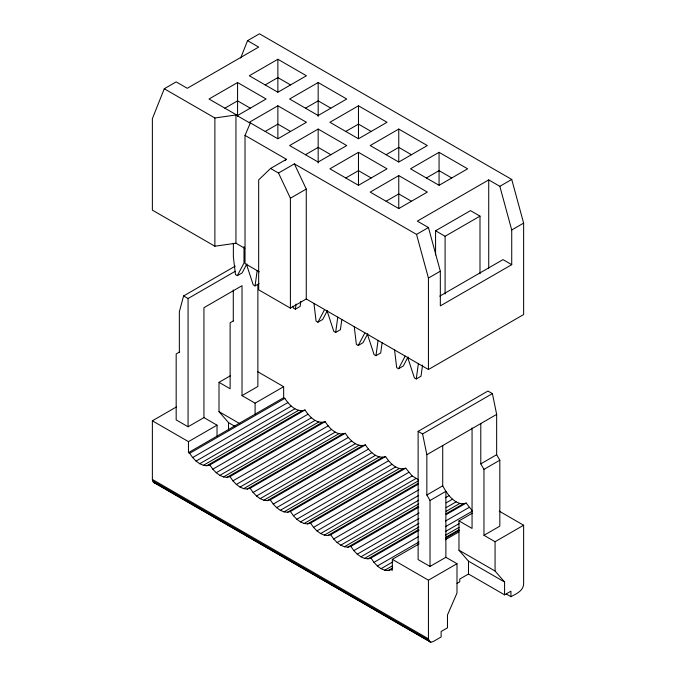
<?xml version="1.0" encoding="UTF-8"?>
<svg xmlns="http://www.w3.org/2000/svg" width="676" height="676" viewBox="0 0 676 676"><rect width="100%" height="100%" fill="white"/><g stroke="black" fill="none" stroke-linecap="round" stroke-linejoin="round"><path stroke-width="1.01" d="M246.537 264.493L253.196 284.824L255.063 285.906L257.167 270.628M292.86 306.152L293.494 308.095L295.361 309.169L296.063 304.082M300.82 301.327L300.119 306.422L295.361 309.169M327.133 311.028L333.792 331.358L335.659 332.44L337.763 317.162M341.819 319.503L340.417 329.685L335.659 332.44M367.431 334.29L374.09 354.621L375.957 355.703L378.061 340.434M382.117 342.774L380.715 352.957L375.957 355.703M407.729 357.562L414.388 377.892L416.255 378.966L418.36 363.696M422.559 365.023L421.013 376.219L416.255 378.966M235.273 266.107L183.593 295.944L179.343 311.805L179.343 352.111M240.656 58.051L247.56 40.67L258.671 47.083L187.277 88.302L176.166 81.889L164.268 88.759L152.37 118.689L152.37 210.135L214.883 246.216L235.949 243.216L244.873 248.371M259.339 271.887L245.025 263.623L245.025 135.386L250.23 123.218L235.949 114.979L214.883 117.979L164.268 88.759M233.364 243.284L233.364 256.888L235.476 274.591L237.335 275.673L243.994 263.032L243.994 246.681M246.858 263.894L242.101 272.927L237.335 275.673M313.96 303.423L316.072 321.125L317.931 322.207L324.59 309.557M327.454 310.428L322.697 319.461L317.931 322.207M354.266 326.685L356.37 344.397L358.238 345.47L364.888 332.829M367.752 333.69L362.995 342.724L358.238 345.47M394.564 349.957L396.668 367.659L398.536 368.733L405.186 356.091M408.05 356.953L403.293 365.986L398.536 368.733M245.025 135.386L286.438 159.291L270.569 168.451L258.671 179.9L258.671 289.818L290.401 308.138L306.27 298.978L428.432 369.51L523.63 314.551L523.63 223.114L511.732 179.444L259.466 33.8L247.56 40.67M284.951 160.719L286.438 159.291M237.572 82.531L209.011 99.017L237.572 115.511L266.133 99.017L237.572 82.531L237.572 116.407M277.87 59.268L249.309 75.754L277.87 92.24L306.431 75.754L277.87 59.268L277.87 92.105M224.88 108.177L237.572 100.851L250.264 108.177M265.178 84.914L277.87 77.588L290.562 84.914M277.87 105.794L249.309 122.288L277.87 138.774L306.431 122.288L277.87 105.794L277.87 138.639M318.168 82.531L289.607 99.017L318.168 115.511L346.729 99.017L318.168 82.531L318.168 116.407M265.178 131.448L277.87 124.122L290.562 131.448M305.476 108.177L318.168 100.851L330.86 108.177M318.168 129.065L289.607 145.551L318.168 162.037L346.729 145.551L318.168 129.065L318.168 162.941M358.466 105.794L329.905 122.288L358.466 138.774L387.027 122.288L358.466 105.794L358.466 138.639M305.476 154.711L318.168 147.385L330.86 154.711M345.774 131.448L358.466 124.122L371.158 131.448M270.569 168.451L278.504 173.031L294.373 163.871L416.534 234.403L428.432 278.073L428.432 369.51M358.466 152.328L329.905 168.814L358.466 185.309L387.027 168.814L358.466 152.328L358.466 185.165M398.764 129.065L370.203 145.551L398.764 162.037L427.325 145.551L398.764 129.065L398.764 161.902M290.401 308.138L290.401 198.22L306.27 189.06L294.373 163.871M345.774 177.974L358.466 170.648L371.158 177.974M386.072 154.711L398.764 147.385L411.456 154.711M398.764 175.599L370.203 192.085L398.764 208.571L427.325 192.085L398.764 175.599L398.764 208.436M439.062 152.328L410.501 168.814L439.062 185.309L467.623 168.814L439.062 152.328L439.062 185.165M183.593 295.944L188.072 298.522L235.214 271.304M386.072 201.245L398.764 193.919L411.456 201.245M426.37 177.974L439.062 170.648L451.754 177.974M255.063 285.906L259.026 283.616M179.698 351.909L176.174 353.945L176.174 419.897L188.072 426.767L203.941 417.607L217.03 425.162L217.03 436.155M233.642 320.762L230.119 322.798L230.119 388.751L219.007 382.337L219.007 411.65L228.53 422.644L234.842 426.286M488.723 179.9L417.329 221.12L428.44 227.533L440.329 271.203L440.329 305.89L511.724 264.671L511.724 229.984L499.834 186.314L488.723 179.9L488.723 268.195M416.534 234.403L428.44 227.533M499.834 186.314L511.732 179.444M435.572 254.911L435.572 230.778L470.479 210.633L479.994 216.126L479.994 273.822M435.572 230.778L445.095 236.279L479.994 216.126M480.788 423.556L480.788 463.863L483.965 469.355L483.965 535.308L499.826 526.148L499.826 460.195L496.657 454.703L496.657 414.396L492.407 393.618L487.928 391.041L418.123 431.339L418.123 559.584L430.02 566.454L445.881 557.294L456.993 563.7L456.993 593.013L447.47 614.999L447.47 627.827L441.124 631.485L441.124 636.986L433.189 641.566L430.815 642.2L153.765 482.512L152.37 479.436L152.37 420.81L176.47 406.901M219.007 382.337L230.609 375.636M428.432 278.073L440.329 271.203M511.724 229.984L523.63 223.114M203.941 417.607L203.941 307.681L242.016 285.703L242.016 395.621L257.877 386.461L257.877 284.503M439.738 296.156L503.003 259.626L511.724 264.671M152.37 420.81L188.469 441.648L217.03 425.162M242.016 395.621L255.105 403.175L283.658 386.689L283.658 397.682L188.469 452.641L188.469 441.648M188.469 452.641L189.66 453.326L284.85 398.367C289.032 404.873 296.468 412.875 305.003 410.002C309.177 416.509 316.613 424.503 325.148 421.638C329.271 428.17 336.766 436.307 345.301 433.265C349.467 439.78 356.911 447.808 365.446 444.901C369.603 451.416 377.064 459.477 385.599 456.537C389.765 463.043 397.209 471.062 405.744 468.164L412.157 475.946L418.562 479.783M189.66 453.326L192.643 457.542L287.841 402.583M192.643 457.542L196.074 461.083L291.272 406.124M196.074 461.083L199.733 463.728L294.922 408.769M199.733 463.728L203.391 465.308L298.581 410.349M203.391 465.308L206.822 465.73L302.011 410.771M206.822 465.73L209.805 464.961L305.003 410.002M209.805 464.961L212.796 469.178L307.986 414.219M212.796 469.178L216.227 472.718L311.416 417.76M216.227 472.718L219.886 475.355L315.075 420.396M219.886 475.355L223.536 476.935L318.734 421.976M223.536 476.935L226.967 477.357L322.156 422.399M226.967 477.357L229.958 476.597L325.148 421.638M229.958 476.597L232.933 480.847L328.122 425.888M232.933 480.847L236.363 484.422L331.553 429.463M236.363 484.422L240.031 487.083L335.22 432.125M240.031 487.083L243.698 488.655L338.896 433.696M243.698 488.655L247.129 489.044L342.326 434.085M247.129 489.044L250.103 488.224L345.301 433.265M250.103 488.224L253.094 492.449L348.284 437.49M253.094 492.449L256.517 495.998L351.714 441.039M256.517 495.998L260.184 498.643L355.373 443.684M260.184 498.643L263.843 500.223L359.032 445.264M263.843 500.223L267.265 500.637L362.463 445.678M267.265 500.637L270.256 499.86L365.446 444.901M270.256 499.86L273.239 504.093L368.428 449.134M273.239 504.093L276.67 507.651L371.859 452.692M276.67 507.651L280.329 510.295L375.518 455.337M280.329 510.295L283.988 511.876L379.185 456.917M418.123 431.339L422.593 433.924L492.407 393.618M283.988 511.876L287.418 512.281L382.616 457.322M287.418 512.281L290.401 511.495L385.599 456.537M290.401 511.495L293.392 515.712L388.582 460.753M293.392 515.712L296.823 519.261L392.012 464.302M296.823 519.261L300.482 521.906L395.671 466.947M300.482 521.906L304.141 523.486L399.33 468.527M430.02 566.454L430.02 500.502L426.843 495.001L426.843 454.703L496.657 414.396M304.141 523.486L307.563 523.9L402.761 468.941M307.563 523.9L310.554 523.123L405.744 468.164M310.554 523.123L313.537 527.356L408.726 472.397M313.537 527.356L316.968 530.905L412.157 475.946M316.968 530.905L320.627 533.55L415.816 478.591M320.627 533.55L324.286 535.13L418.571 480.695M324.286 535.13L327.716 535.544L418.376 483.196M327.716 535.544L330.699 534.758L418.638 483.982M330.699 534.758L333.69 538.983L418.909 489.779M333.69 538.983L337.121 542.532L418.714 495.423M426.843 495.001L442.712 485.841L442.712 445.543M480.788 463.863L496.657 454.703M337.121 542.532L340.78 545.177L418.74 500.164M340.78 545.177L344.439 546.757L418.774 503.831M344.439 546.757L347.87 547.171L418.579 506.341M430.02 500.502L445.881 491.342L442.712 485.841M483.965 469.355L499.826 460.195M347.87 547.171L350.852 546.394L418.85 507.135M350.852 546.394L353.835 550.619L419.112 512.932M445.399 497.756L449.025 495.66C453.131 500.401 459.553 505.648 466.195 503.062L471.89 510.295M353.835 550.619L357.266 554.168L418.917 518.577M446.109 502.876L452.455 499.209M357.266 554.168L360.925 556.821L418.951 523.317M446.143 507.617L456.114 501.862M360.925 556.821L364.584 558.401L418.985 526.993M446.177 511.293L459.781 503.443M364.584 558.401L368.014 558.807L418.782 529.494M445.983 513.794L463.212 503.848M368.014 558.807L370.997 558.021L419.052 530.28M446.245 514.58L466.195 503.062M370.997 558.021L373.946 562.347L418.368 536.702M445.568 521.002L469.144 507.389M373.946 562.347L377.385 565.981L419.086 541.907M445.383 526.722L472.575 511.022M377.385 565.981C381.078 569.116 386.334 572.014 391.15 569.657L392.342 570.341L392.342 559.348L419.112 543.893M506.366 594.043L510.929 596.68L510.929 591.187L504.583 594.846L504.583 582.019L468.493 561.181L458.97 550.196L458.97 520.883L472.363 513.152M381.078 568.677L392.857 561.866M445.442 531.513L459.038 523.663M384.762 570.24L392.021 566.057M445.509 535.172L459.105 527.322M388.201 570.578L392.731 567.958M446.219 537.082L458.92 529.747M445.543 538.248L459.148 530.398M445.374 539.727L458.97 531.877M392.342 559.348L428.432 580.194L456.993 563.7M483.965 535.308L495.069 541.721L523.63 525.235L523.63 583.853C523.486 590.824 516.118 593.934 510.929 596.68M504.583 594.846L468.493 574.008L459.764 579.045L459.764 581.791L457.06 583.354M153.765 482.512L154.753 482.816M257.497 371.58L283.658 386.689M499.26 511.166L523.63 525.235M283.658 397.682L284.85 398.367M458.97 520.883L472.059 528.438L472.059 427.942M219.007 411.65L239.76 423.632M458.97 550.196L495.069 571.034L504.583 582.019M152.37 479.436L428.432 638.812L429.826 641.896M152.539 480.763L428.592 640.147M153.013 481.811L430.815 642.2M446.042 491.435L449.025 495.66M278.504 173.031L290.401 198.22M422.593 433.924L426.843 454.703M495.069 541.721L495.069 571.034M468.493 561.181L468.493 574.008M445.881 491.342L445.881 557.294M445.095 236.279L445.095 293.967M428.432 580.194L428.432 638.812M306.27 189.06L306.27 298.978M255.105 403.175L255.105 414.168M235.949 114.979L235.949 243.216M233.288 289.962L233.288 320.965M228.53 422.644L228.53 430.536M214.883 117.979L214.883 246.216M188.072 298.522L188.072 426.767"/></g></svg>
